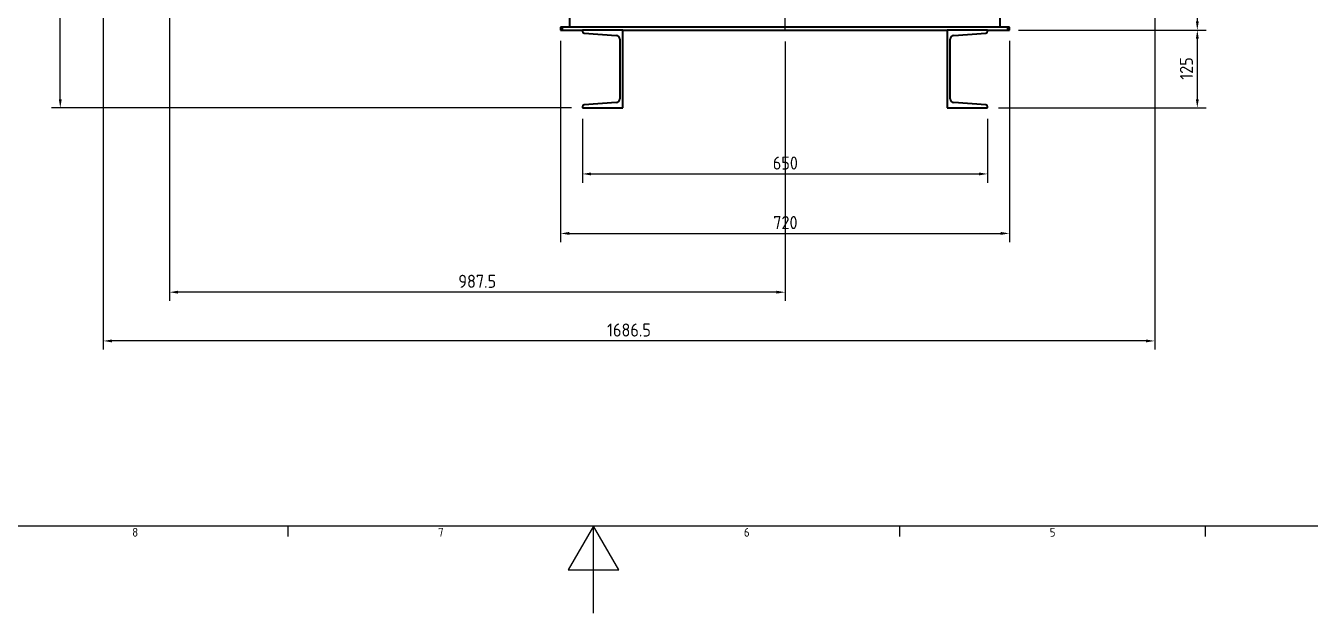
# Model space of a CAD drawing. Header units: millimetres. Extents: x 0 to 5887, y 0 to 4158.
# Drawn here: x 2033 to 4093, y 0 to 943 of the extents above; entities that cross this region are included whole.
import ezdxf

# ---------------------------------------------------------------- set-up
doc = ezdxf.new("R2010")
doc.units = ezdxf.units.MM
doc.header["$LTSCALE"] = 7
doc.linetypes.add('CHAIN', pattern=[0.3543, 0.2362, -0.0295, 0.0591, -0.0295])
doc.layers.get('0').update_dxf_attribs({"color": 3, "lineweight": 25})
for name, color, linetype, lineweight in [('가시적인 것(ISO)', 3, 'Continuous', 40), ('경계(ISO)', 7, 'Continuous', 25), ('중심선(ISO)', 1, 'Continuous', 25), ('치수(ISO)', 2, 'Continuous', 25)]:
    doc.layers.add(name, color=color, linetype=linetype, lineweight=lineweight)
doc.styles.add('문자 텍스트_PSTEK_POSCO', font='isocp.shx')
doc.styles.add('치수 텍스트_PSTEK_POSCO', font='isocp.shx')
doc.dimstyles.new('치수_PSTEK_POSCO', dxfattribs={"dimscale": 7, "dimtxt": 3, "dimasz": 2, "dimexe": 2, "dimexo": 2.5, "dimgap": 1, "dimtad": 1, "dimrnd": 1e-08, "dimdsep": 46, "dimtxsty": '치수 텍스트_PSTEK_POSCO', "dimcen": 0.09, "dimdle": 10, "dimclrd": 7, "dimclre": 7, "dimclrt": 2, "dimadec": 1, "dimazin": 2, "dimtfac": 1, "dimtmove": 0, "dimatfit": 3, "dimfxl": 0, "dimtolj": 1, "dimlwd": -1, "dimlwe": -1, "dimarcsym": 0})

# ---------------------------------------------------------------- blocks, each defined once
blk = doc.blocks.new('경계 Default Border')
at = {"layer": '경계(ISO)'}
for p, q in [((350.42, 20), (350.42, 17.6)), ((490.58, 20), (490.58, 17.6)), ((560.67, 20), (560.67, 17.6))]:
    blk.add_line(p, q, dxfattribs=at)
at = {"layer": '경계(ISO)', "flags": 128}
for points in [[(20, 20), (20, 574), (821, 574), (821, 20), (20, 20)], [(420.5, 0), (420.5, 20), (414.73, 10), (426.27, 10), (420.5, 20)]]:
    blk.add_lwpolyline(points, dxfattribs=at)
at = {"layer": '경계(ISO)', "color": 2, "char_height": 2, "attachment_point": 7, "style": '문자 텍스트_PSTEK_POSCO'}
for s, insert in [('8', (314.8, 17.58)), ('7', (384.89, 17.6)), ('6', (454.97, 17.58)), ('5', (525.05, 17.58))]:
    blk.add_mtext(s, dxfattribs=dict(at, insert=insert))
blk = doc.blocks.new('*D39')
at = {"layer": 'Defpoints', "color": 0, "transparency": 16777216}
for p in [(3814.7, 1290.2), (3607.7, 936.2), (3912, 936.2)]:
    blk.add_point(p, dxfattribs=at)
at = {"layer": '치수(ISO)', "color": 7, "transparency": 16777216}
for p, q in [((3832.2, 1290.2), (3926, 1290.2)), ((3912, 1276.2), (3912, 950.2)), ((3625.2, 936.2), (3926, 936.2))]:
    blk.add_line(p, q, dxfattribs=at)
for points in [[(3909.7, 1276.2), (3914.4, 1276.2), (3912, 1290.2)], [(3909.7, 950.2), (3914.4, 950.2), (3912, 936.2)]]:
    blk.add_solid(points, dxfattribs=at)
at = {"layer": '치수(ISO)', "color": 2, "transparency": 16777216, "insert": (3894.5, 1093.2), "char_height": 21, "attachment_point": 4, "rotation": 90, "style": '치수 텍스트_PSTEK_POSCO'}
blk.add_mtext('\\A1;354', dxfattribs=at)
blk = doc.blocks.new('*D40')
at = {"layer": 'Defpoints', "color": 0, "transparency": 16777216}
for p in [(3607.7, 936.2), (3575.7, 811.2), (3912, 811.2)]:
    blk.add_point(p, dxfattribs=at)
at = {"layer": '치수(ISO)', "color": 7, "transparency": 16777216}
for p, q in [((3625.2, 936.2), (3926, 936.2)), ((3912, 922.2), (3912, 825.2)), ((3593.2, 811.2), (3926, 811.2))]:
    blk.add_line(p, q, dxfattribs=at)
for points in [[(3909.7, 922.2), (3914.4, 922.2), (3912, 936.2)], [(3909.7, 825.2), (3914.4, 825.2), (3912, 811.2)]]:
    blk.add_solid(points, dxfattribs=at)
at = {"layer": '치수(ISO)', "color": 2, "transparency": 16777216, "insert": (3894.5, 856.5), "char_height": 21, "attachment_point": 4, "rotation": 90, "style": '치수 텍스트_PSTEK_POSCO'}
blk.add_mtext('\\A1;125', dxfattribs=at)
blk = doc.blocks.new('*D41')
at = {"layer": 'Defpoints', "color": 0, "transparency": 16777216}
for p in [(2925.7, 811.2), (3575.7, 811.2), (3575.7, 705.2)]:
    blk.add_point(p, dxfattribs=at)
at = {"layer": '치수(ISO)', "color": 7, "transparency": 16777216}
for p, q in [((2925.7, 793.7), (2925.7, 691.2)), ((3575.7, 793.7), (3575.7, 691.2)), ((2939.7, 705.2), (3561.7, 705.2))]:
    blk.add_line(p, q, dxfattribs=at)
for points in [[(2939.7, 707.6), (2939.7, 702.9), (2925.7, 705.2)], [(3561.7, 707.6), (3561.7, 702.9), (3575.7, 705.2)]]:
    blk.add_solid(points, dxfattribs=at)
at = {"layer": '치수(ISO)', "color": 2, "transparency": 16777216, "insert": (3231.1, 722.7), "char_height": 21, "attachment_point": 4, "style": '치수 텍스트_PSTEK_POSCO'}
blk.add_mtext('\\A1;650', dxfattribs=at)
blk = doc.blocks.new('*D42')
at = {"layer": 'Defpoints', "color": 0, "transparency": 16777216}
for p in [(2890.7, 936.2), (3610.7, 936.2), (3610.7, 609.7)]:
    blk.add_point(p, dxfattribs=at)
at = {"layer": '치수(ISO)', "color": 7, "transparency": 16777216}
for p, q in [((2890.7, 918.7), (2890.7, 595.7)), ((3610.7, 918.7), (3610.7, 595.7)), ((2904.7, 609.7), (3596.7, 609.7))]:
    blk.add_line(p, q, dxfattribs=at)
for points in [[(2904.7, 612.1), (2904.7, 607.4), (2890.7, 609.7)], [(3596.7, 612.1), (3596.7, 607.4), (3610.7, 609.7)]]:
    blk.add_solid(points, dxfattribs=at)
at = {"layer": '치수(ISO)', "color": 2, "transparency": 16777216, "insert": (3231.8, 627.2), "char_height": 21, "attachment_point": 4, "style": '치수 텍스트_PSTEK_POSCO'}
blk.add_mtext('\\A1;720', dxfattribs=at)
blk = doc.blocks.new('*D43')
at = {"layer": 'Defpoints', "color": 0, "transparency": 16777216}
for p in [(2263.2, 1649.7), (3250.7, 935.4), (2263.2, 515.4)]:
    blk.add_point(p, dxfattribs=at)
at = {"layer": '치수(ISO)', "color": 7, "transparency": 16777216}
for p, q in [((2263.2, 1632.2), (2263.2, 501.4)), ((3250.7, 917.9), (3250.7, 501.4)), ((3236.7, 515.4), (2277.2, 515.4))]:
    blk.add_line(p, q, dxfattribs=at)
for points in [[(2277.2, 517.8), (2277.2, 513.1), (2263.2, 515.4)], [(3236.7, 517.8), (3236.7, 513.1), (3250.7, 515.4)]]:
    blk.add_solid(points, dxfattribs=at)
at = {"layer": '치수(ISO)', "color": 2, "transparency": 16777216, "insert": (2726.7, 532.9), "char_height": 21, "attachment_point": 4, "style": '치수 텍스트_PSTEK_POSCO'}
blk.add_mtext('\\A1;987.5', dxfattribs=at)
blk = doc.blocks.new('*D44')
at = {"layer": 'Defpoints', "color": 0, "transparency": 16777216}
for p in [(3843.7, 1728.2), (2157.2, 1377.2), (2157.2, 437.2)]:
    blk.add_point(p, dxfattribs=at)
at = {"layer": '치수(ISO)', "color": 7, "transparency": 16777216}
for p, q in [((3843.7, 1710.7), (3843.7, 423.2)), ((2157.2, 1359.7), (2157.2, 423.2)), ((3829.7, 437.2), (2171.2, 437.2))]:
    blk.add_line(p, q, dxfattribs=at)
for points in [[(2171.2, 439.5), (2171.2, 434.8), (2157.2, 437.2)], [(3829.7, 439.5), (3829.7, 434.8), (3843.7, 437.2)]]:
    blk.add_solid(points, dxfattribs=at)
at = {"layer": '치수(ISO)', "color": 2, "transparency": 16777216, "insert": (2965.3, 454.7), "char_height": 21, "attachment_point": 4, "style": '치수 텍스트_PSTEK_POSCO'}
blk.add_mtext('\\A1;1686.5', dxfattribs=at)
blk = doc.blocks.new('*D45')
at = {"layer": 'Defpoints', "color": 0, "transparency": 16777216}
for p in [(2088.2, 1672.2), (2204.8, 1672.2), (2925.7, 811.2)]:
    blk.add_point(p, dxfattribs=at)
at = {"layer": '치수(ISO)', "color": 7, "transparency": 16777216}
for p, q in [((2187.3, 1672.2), (2074.2, 1672.2)), ((2088.2, 825.2), (2088.2, 1658.2)), ((2908.2, 811.2), (2074.2, 811.2))]:
    blk.add_line(p, q, dxfattribs=at)
for points in [[(2085.8, 1658.2), (2090.5, 1658.2), (2088.2, 1672.2)], [(2085.8, 825.2), (2090.5, 825.2), (2088.2, 811.2)]]:
    blk.add_solid(points, dxfattribs=at)
at = {"layer": '치수(ISO)', "color": 2, "transparency": 16777216, "insert": (2070.7, 1224.9), "char_height": 21, "attachment_point": 4, "rotation": 90, "style": '치수 텍스트_PSTEK_POSCO'}
blk.add_mtext('\\A1;861', dxfattribs=at)

msp = doc.modelspace()

# ---------------------------------------------------------------- linework, layer by layer
at = {"layer": '가시적인 것(ISO)'}
for p, q in [((2905.6748, 940.6871), (2905.6748, 1586.1871)), ((3595.6748, 940.6871), (3595.6748, 1586.1871)), ((2893.6748, 940.6871), (2890.6748, 940.6871)), ((2890.6748, 940.6871), (2890.6748, 936.1871)), ((2890.6748, 936.1871), (2893.6748, 936.1871)), ((2893.6748, 936.1871), (2893.6748, 940.6871)), ((3607.6748, 940.6871), (2893.6748, 940.6871)), ((2893.6748, 936.1871), (2925.6748, 936.1871)), ((2925.6748, 936.1871), (2925.6748, 934.1871)), ((2990.6748, 936.1871), (2925.6748, 936.1871)), ((2928.4655, 931.1944), (2980.0933, 927.5843)), ((2990.6748, 936.1871), (3510.6748, 936.1871)), ((2990.6748, 811.1871), (2990.6748, 936.1871)), ((3510.6748, 936.1871), (3510.6748, 811.1871)), ((3575.6748, 936.1871), (3510.6748, 936.1871)), ((3521.2562, 927.5843), (3572.884, 931.1944)), ((3575.6748, 936.1871), (3607.6748, 936.1871)), ((3575.6748, 934.1871), (3575.6748, 936.1871)), ((3610.6748, 940.6871), (3607.6748, 940.6871)), ((3607.6748, 940.6871), (3607.6748, 936.1871)), ((3607.6748, 936.1871), (3610.6748, 936.1871)), ((3610.6748, 936.1871), (3610.6748, 940.6871)), ((2985.6748, 921.5989), (2985.6748, 825.7754)), ((3515.6748, 825.7754), (3515.6748, 921.5989)), ((2925.6748, 813.1871), (2925.6748, 811.1871)), ((2925.6748, 811.1871), (2990.6748, 811.1871)), ((2980.0933, 819.79), (2928.4655, 816.1798)), ((3510.6748, 811.1871), (3575.6748, 811.1871)), ((3572.884, 816.1798), (3521.2562, 819.79)), ((3575.6748, 811.1871), (3575.6748, 813.1871))]:
    msp.add_line(p, q, dxfattribs=at)
for centre, radius, start, end in [((2928.6748, 934.1871), 3, 180, 266), ((2979.6748, 921.5989), 6, 0, 86), ((3521.6748, 921.5989), 6, 94, 180), ((3572.6748, 934.1871), 3, 274, 0), ((2979.6748, 825.7754), 6, 274, 0), ((3521.6748, 825.7754), 6, 180, 266), ((2928.6748, 813.1871), 3, 94, 180), ((3572.6748, 813.1871), 3, 0, 86)]:
    msp.add_arc(centre, radius, start, end, dxfattribs=at)
at = {"layer": '중심선(ISO)', "linetype": 'CHAIN', "ltscale": 19.051651}
msp.add_line((3250.6748, 935.4371), (3250.6748, 2190.4371), dxfattribs=at)

# ---------------------------------------------------------------- block references
at = {"xscale": 7, "yscale": 7, "zscale": 7}
msp.add_blockref('경계 Default Border', (0, 0), dxfattribs=at)

# ---------------------------------------------------------------- dimensions: what is measured, and where the dimension line sits
at = {"layer": '치수(ISO)', "color": 7}
for base, p1, p2, angle, picture, middle in [((2157.1748, 437.15), (3843.6748, 1728.1871), (2157.1748, 1377.1871), 180, '*D44', (3000.4248, 437.15)), ((2088.1681, 1672.1871), (2925.6748, 811.1871), (2204.7748, 1672.1871), 270, '*D45', (2088.1681, 1241.6871)), ((2263.1748, 515.4371), (3250.6748, 935.4371), (2263.1748, 1649.6871), 180, '*D43', (2756.9248, 515.4371)), ((3912.0404, 936.1871), (3814.6748, 1290.1871), (3607.6748, 936.1871), 90, '*D39', (3912.0404, 1113.1871)), ((3610.6748, 609.7382), (2890.6748, 936.1871), (3610.6748, 936.1871), 180, '*D42', (3250.6748, 609.7382)), ((3912.0404, 811.1871), (3607.6748, 936.1871), (3575.6748, 811.1871), 270, '*D40', (3912.0404, 873.6871)), ((3575.6748, 705.2422), (2925.6748, 811.1871), (3575.6748, 811.1871), 180, '*D41', (3250.6748, 705.2422))]:
    dim = msp.add_linear_dim(base=base, p1=p1, p2=p2, angle=angle, dimstyle='치수_PSTEK_POSCO', override={"dimdec": 2, "dimtp": 0, "dimtm": 0, "dimtdec": 2, "dimtofl": 0, "dimatfit": 1}, dxfattribs=at)
    dim.commit()
    dim.dimension.update_dxf_attribs({"geometry": picture, "text_midpoint": middle, "dimtype": 160})

doc.saveas('drawing.dxf')
